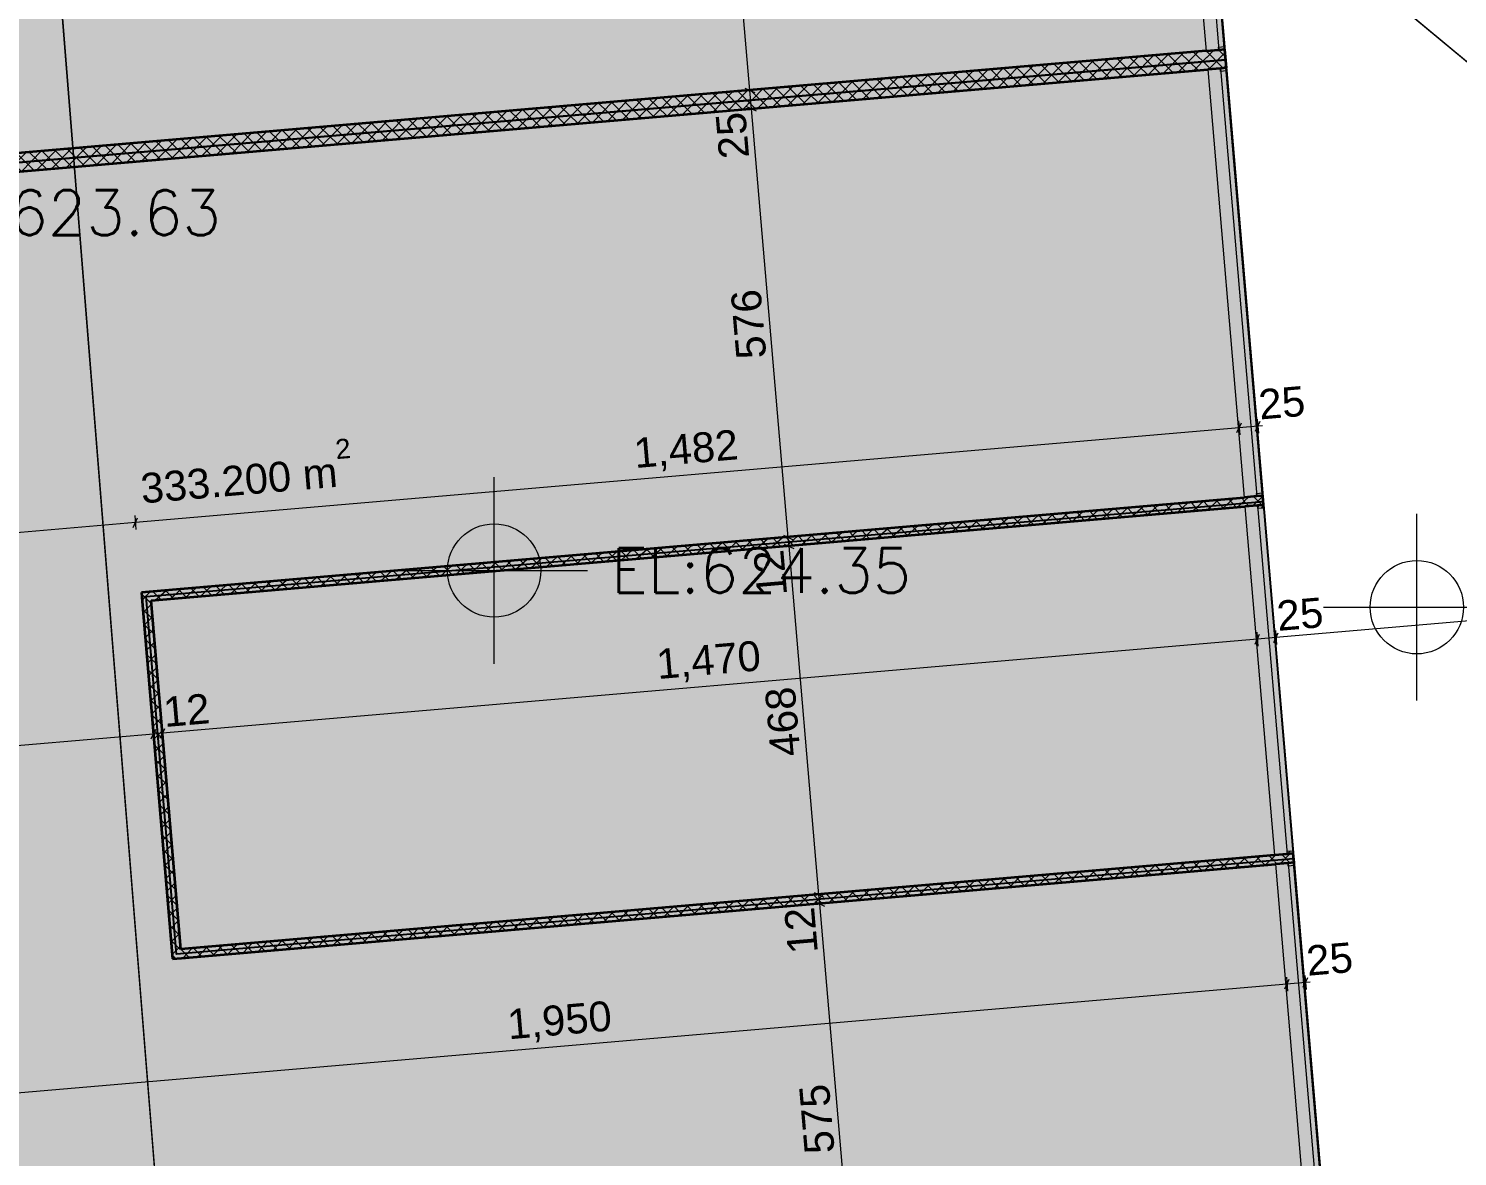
# Model space of a CAD drawing. Header units: metres. Extents: x 7516628 to 7516777, y 4692096 to 4692450.
# Drawn here: x 7516709.38 to 7516728.5, y 4692252.58 to 4692267.67 of the extents above; entities that cross this region are included whole.
import ezdxf

# ---------------------------------------------------------------- set-up
doc = ezdxf.new("R2010")
doc.units = ezdxf.units.M
for name, color, linetype, lineweight in [('2D Drafting - General_Pen_No__1', 7, 'Continuous', 0), ('dtm label', 1, 'Continuous', 0), ('Ndarjet', 1, 'Continuous', 0), ('New_2D Drafting - General_Pen_No__102', 254, 'Continuous', 0), ('New_2D Drafting - General_Pen_No__2', 8, 'Continuous', 0), ('New_Archicad Windows_Pen_No__103', 31, 'Continuous', 0), ('New_Archicad Windows_Pen_No__82', 253, 'Continuous', 0), ('New_Dimensioning - General', 7, 'Continuous', 0), ('New_Dimensioning - General_Pen_No__1', 7, 'Continuous', 0), ('New_Dimensioning - General_Pen_No__142', 8, 'Continuous', 0), ('New_Dimensioning - General_Pen_No__161', 251, 'Continuous', 0), ('New_Drawing & Figure_Pen_No__50', 134, 'Continuous', 0), ('New_Drawing & Figure_Pen_No__58', 12, 'Continuous', 0), ('New_Structural - Bearing', 7, 'Continuous', 0), ('New_Structural - Bearing_Pen_No__102', 254, 'Continuous', 0), ('New_Structural - Bearing_Pen_No__181', 254, 'Continuous', 0), ('New_Structural - Bearing_Pen_No__184', 254, 'Continuous', 0), ('New_Structural - Bearing_Pen_No__22', 8, 'Continuous', 0), ('niveleta lartesite', 5, 'Continuous', 0), ('parc-net-v2', 1, 'Continuous', 0), ('Parcela Baze', 7, 'Continuous', 0), ('projekt', 7, 'Continuous', 0)]:
    doc.layers.add(name, color=color, linetype=linetype, lineweight=lineweight)
doc.styles.add('GENERATED_STYLE_1', font='arial.ttf')
doc.styles.get("Standard").update_dxf_attribs({"font": 'simplex.shx'})
doc.dimstyles.new('GENERATED_STYLE__1', dxfattribs={"dimtxt": 400, "dimasz": 95, "dimexe": 0.18, "dimexo": 100000, "dimgap": 0, "dimtad": 1, "dimdec": 0, "dimlfac": 0.1, "dimzin": 0, "dimdsep": 46, "dimtxsty": 'GENERATED_STYLE_1', "dimblk": 'ARROWHEAD_2', "dimblk1": 'ARROWHEAD_2', "dimblk2": 'ARROWHEAD_2', "dimcen": 0.09, "dimclrd": 251, "dimclre": 251, "dimclrt": 7, "dimadec": 0, "dimazin": 0, "dimtfac": 1, "dimtdec": 4, "dimtmove": 0, "dimatfit": 3, "dimfxl": 1, "dimtolj": 1, "dimtzin": 0, "dimarcsym": 0})
pattern_1 = [(44.99999999999998, (0, 0), (-91.92387818248316, 91.92387818248324), []), (135.0000000000001, (0, 0), (91.9238781824829, 91.92387818248349), [])]
pattern_2 = [(44.99999999999998, (0, 0), (-176.7766952966368, 176.7766952966369), []), (44.99999999999998, (-35.35533905932736, 35.35533905932739), (-176.7766952966368, 176.7766952966369), []), (44.99999999999998, (-70.71067811865473, 70.71067811865478), (-176.7766952966368, 176.7766952966369), [])]

# ---------------------------------------------------------------- blocks, each defined once
blk = doc.blocks.new('Slab_31', base_point=(-3863.257726067821, -46951.26156539229))
at = {"layer": 'New_Structural - Bearing_Pen_No__181', "color": 254, "linetype": 'Continuous', "lineweight": 0, "flags": 128}
blk.add_lwpolyline([(-3863.257726067821, -46951.26156539229), (-23791.6893708756, -48648.32431564138), (-19548.63263606421, -98467.96358315441), (377.9263670328498, -96755.52447032201), (-3192.941559095743, -54822.7878604257), (-3600.221372978922, -50040.09806350222)], close=True, dxfattribs=at)
blk = doc.blocks.new('Slab_35', base_point=(-22076.12423998126, 78576.49033854387))
at = {"layer": 'New_Structural - Bearing_Pen_No__184', "color": 254, "linetype": 'Continuous', "lineweight": 0, "flags": 128}
blk.add_lwpolyline([(-22076.12423998126, 78576.49033854387), (-46303.63800945178, 74554.77856824246), (-45594.77753155443, 72138.23779881523), (-25759.95144974149, 75430.77347846248), (-17611.85185514205, 45682.63673964111), (-7877.09251520846, 10141.71721589582), (-11542.09914180956, 9137.861435929606), (-8828.899790343712, -767.8379691656118), (-6016.712207689124, -26229.73658027559), (-4312.456942216158, -41660.27721866157), (379.2418893517606, -96770.96442558194), (-19548.6329040541, -98467.96360597546), (-19555.13085424627, -98391.65813141585), (-19753.14066366718, -98423.51140641085), (-19721.56030660335, -98794.46769330432), (404.927579019386, -97072.67944604837), (412.0980510651861, -97156.90685625123), (8022.656437035948, -96505.83598593903), (-9.094947e-10, 0), (-2952.555899401886, 11490.56185632594), (-19643.20814535404, 76446.13885095759), (-19811.53685661957, 77101.22940127758, 0.388950843474932)], format="xyb", close=True, dxfattribs=at)
blk = doc.blocks.new('Storefront Window with Transom 2 27_20')
at = {"layer": 'New_Archicad Windows_Pen_No__103', "linetype": 'Continuous', "lineweight": 13}
h = blk.add_hatch(dxfattribs=at)
h.set_pattern_fill('ALUMINIUM', color=31, style=0, pattern_type=2)
h.set_pattern_definition(pattern_2)
h.paths.add_polyline_path([(-2872.497785571291, 0), (-2872.497785571291, -80), (-2832.497785571291, -80), (-2832.497785571291, 0)])
h = blk.add_hatch(dxfattribs=at)
h.set_pattern_fill('ALUMINIUM', color=31, style=0, pattern_type=2)
h.set_pattern_definition(pattern_2)
h.paths.add_polyline_path([(2832.497785571291, 0), (2832.497785571291, -80), (2872.497785571291, -80), (2872.497785571291, 0)])
at = {"layer": 'New_Archicad Windows_Pen_No__82', "color": 253, "linetype": 'Continuous', "lineweight": 20}
for p, q in [((-2872.497785571291, 170), (2872.497785571291, 170)), ((-2872.497785571291, 0), (-2872.497785571291, 170)), ((-2872.497785571291, 0), (2872.497785571291, 0)), ((-2872.497785571291, 0), (-2872.497785571291, -80)), ((-2832.497785571291, 0), (-2872.497785571291, 0)), ((-2872.497785571291, -80), (-2872.497785571291, 0)), ((-2872.497785571291, -80), (-2872.497785571291, 0)), ((-2832.497785571291, -80), (-2832.497785571291, 0)), ((2832.497785571291, 0), (2832.497785571291, -80)), ((2872.497785571291, 0), (2832.497785571291, 0)), ((2872.497785571291, 0), (2872.497785571291, 170)), ((2872.497785571291, -80), (2872.497785571291, 0)), ((2872.497785571291, -80), (2872.497785571291, 0)), ((2872.497785571291, -80), (2872.497785571291, 0)), ((-2872.497785571291, -80), (2872.497785571291, -80)), ((-2872.497785571291, -80), (2872.497785571291, -80)), ((-2872.497785571291, -80), (-2832.497785571291, -80)), ((2832.497785571291, -80), (2872.497785571291, -80))]:
    blk.add_line(p, q, dxfattribs=at)
blk = doc.blocks.new('Storefront Window with Transom 2 27_21')
at = {"layer": 'New_Archicad Windows_Pen_No__103', "linetype": 'Continuous', "lineweight": 13}
h = blk.add_hatch(dxfattribs=at)
h.set_pattern_fill('ALUMINIUM', color=31, style=0, pattern_type=2)
h.set_pattern_definition(pattern_2)
h.paths.add_polyline_path([(-2872.496410959182, 0), (-2872.496410959182, -80), (-2832.496410959181, -80), (-2832.496410959181, 0)])
h = blk.add_hatch(dxfattribs=at)
h.set_pattern_fill('ALUMINIUM', color=31, style=0, pattern_type=2)
h.set_pattern_definition(pattern_2)
h.paths.add_polyline_path([(2832.496410959181, 0), (2832.496410959181, -80), (2872.496410959182, -80), (2872.496410959182, 0)])
at = {"layer": 'New_Archicad Windows_Pen_No__82', "color": 253, "linetype": 'Continuous', "lineweight": 20}
for p, q in [((-2872.496410959182, 170), (2872.496410959182, 170)), ((-2872.496410959182, 0), (-2872.496410959182, 170)), ((-2872.496410959182, 0), (2872.496410959182, 0)), ((-2872.496410959182, 0), (-2872.496410959182, -80)), ((-2832.496410959181, 0), (-2872.496410959182, 0)), ((-2872.496410959182, -80), (-2872.496410959182, 0)), ((-2872.496410959182, -80), (-2872.496410959182, 0)), ((-2832.496410959181, -80), (-2832.496410959181, 0)), ((2832.496410959181, 0), (2832.496410959181, -80)), ((2872.496410959182, 0), (2832.496410959181, 0)), ((2872.496410959182, 0), (2872.496410959182, 170)), ((2872.496410959182, -80), (2872.496410959182, 0)), ((2872.496410959182, -80), (2872.496410959182, 0)), ((2872.496410959182, -80), (2872.496410959182, 0)), ((-2872.496410959182, -80), (2872.496410959182, -80)), ((-2872.496410959182, -80), (2872.496410959182, -80)), ((-2872.496410959182, -80), (-2832.496410959181, -80)), ((2832.496410959181, -80), (2872.496410959182, -80))]:
    blk.add_line(p, q, dxfattribs=at)
blk = doc.blocks.new('Storefront Window with Transom 2 27_22')
at = {"layer": 'New_Archicad Windows_Pen_No__103', "linetype": 'Continuous', "lineweight": 13}
h = blk.add_hatch(dxfattribs=at)
h.set_pattern_fill('ALUMINIUM', color=31, style=0, pattern_type=2)
h.set_pattern_definition(pattern_2)
h.paths.add_polyline_path([(-2339.996916605289, 0), (-2339.996916605289, -80), (-2299.996916605289, -80), (-2299.996916605289, 0)])
h = blk.add_hatch(dxfattribs=at)
h.set_pattern_fill('ALUMINIUM', color=31, style=0, pattern_type=2)
h.set_pattern_definition(pattern_2)
h.paths.add_polyline_path([(2299.996916605289, 0), (2299.996916605289, -80), (2339.996916605289, -80), (2339.996916605289, 0)])
at = {"layer": 'New_Archicad Windows_Pen_No__82', "color": 253, "linetype": 'Continuous', "lineweight": 20}
for p, q in [((-2339.996916605289, 170), (2339.996916605289, 170)), ((-2339.996916605289, 0), (-2339.996916605289, 170)), ((-2339.996916605289, 0), (2339.996916605289, 0)), ((-2339.996916605289, 0), (-2339.996916605289, -80)), ((-2299.996916605289, 0), (-2339.996916605289, 0)), ((-2339.996916605289, -80), (-2339.996916605289, 0)), ((-2339.996916605289, -80), (-2339.996916605289, 0)), ((-2299.996916605289, -80), (-2299.996916605289, 0)), ((2299.996916605289, 0), (2299.996916605289, -80)), ((2339.996916605289, 0), (2299.996916605289, 0)), ((2339.996916605289, 0), (2339.996916605289, 170)), ((2339.996916605289, -80), (2339.996916605289, 0)), ((2339.996916605289, -80), (2339.996916605289, 0)), ((2339.996916605289, -80), (2339.996916605289, 0)), ((-2339.996916605289, -80), (2339.996916605289, -80)), ((-2339.996916605289, -80), (2339.996916605289, -80)), ((-2339.996916605289, -80), (-2299.996916605289, -80)), ((2299.996916605289, -80), (2339.996916605289, -80))]:
    blk.add_line(p, q, dxfattribs=at)
blk = doc.blocks.new('Storefront Window with Transom 2 27_23')
at = {"layer": 'New_Archicad Windows_Pen_No__103', "linetype": 'Continuous', "lineweight": 13}
h = blk.add_hatch(dxfattribs=at)
h.set_pattern_fill('ALUMINIUM', color=31, style=0, pattern_type=2)
h.set_pattern_definition(pattern_2)
h.paths.add_polyline_path([(-2872.497438355448, 0), (-2872.497438355448, -80), (-2832.497438355448, -80), (-2832.497438355448, 0)])
h = blk.add_hatch(dxfattribs=at)
h.set_pattern_fill('ALUMINIUM', color=31, style=0, pattern_type=2)
h.set_pattern_definition(pattern_2)
h.paths.add_polyline_path([(2832.497438355448, 0), (2832.497438355448, -80), (2872.497438355448, -80), (2872.497438355448, 0)])
at = {"layer": 'New_Archicad Windows_Pen_No__82', "color": 253, "linetype": 'Continuous', "lineweight": 20}
for p, q in [((-2872.497438355448, 170), (2872.497438355448, 170)), ((-2872.497438355448, 0), (-2872.497438355448, 170)), ((-2872.497438355448, 0), (2872.497438355448, 0)), ((-2872.497438355448, 0), (-2872.497438355448, -80)), ((-2832.497438355448, 0), (-2872.497438355448, 0)), ((-2872.497438355448, -80), (-2872.497438355448, 0)), ((-2872.497438355448, -80), (-2872.497438355448, 0)), ((-2832.497438355448, -80), (-2832.497438355448, 0)), ((2832.497438355448, 0), (2832.497438355448, -80)), ((2872.497438355448, 0), (2832.497438355448, 0)), ((2872.497438355448, 0), (2872.497438355448, 170)), ((2872.497438355448, -80), (2872.497438355448, 0)), ((2872.497438355448, -80), (2872.497438355448, 0)), ((2872.497438355448, -80), (2872.497438355448, 0)), ((-2872.497438355448, -80), (2872.497438355448, -80)), ((-2872.497438355448, -80), (2872.497438355448, -80)), ((-2872.497438355448, -80), (-2832.497438355448, -80)), ((2832.497438355448, -80), (2872.497438355448, -80))]:
    blk.add_line(p, q, dxfattribs=at)
blk = doc.blocks.new('Wall_24', base_point=(-3863.345438544469, -46935.7316789857))
at = {"layer": 'New_Structural - Bearing_Pen_No__102', "linetype": 'Continuous', "lineweight": 13}
h = blk.add_hatch(dxfattribs=at)
h.set_pattern_fill('CONCRETE_BLOCK', color=254, style=0, pattern_type=2)
h.set_pattern_definition(pattern_1)
h.paths.add_polyline_path([(-2460.411647142919, -63415.192084159), (-2709.510604109861, -63436.39844259183), (-2688.632506865733, -63681.6415032257), (-2439.533549898792, -63660.43514479287)])
h = blk.add_hatch(dxfattribs=at)
h.set_pattern_fill('CONCRETE_BLOCK', color=254, style=0, pattern_type=2)
h.set_pattern_definition(pattern_1)
h.paths.add_polyline_path([(-1952.212041996152, -69384.72202368258), (-2201.310998963093, -69405.92838211542), (-2190.80215392867, -69529.36977094664), (-1941.703196961728, -69508.16341251381)])
h = blk.add_hatch(dxfattribs=at)
h.set_pattern_fill('CONCRETE_BLOCK', color=254, style=0, pattern_type=2)
h.set_pattern_definition(pattern_1)
h.paths.add_polyline_path([(-1544.720690199661, -74171.2897423717), (-1793.819647166603, -74192.49610080455), (-1783.640591866306, -74312.06363835438), (-1534.541634899364, -74290.85727992153)])
at = {"layer": 'New_Structural - Bearing_Pen_No__22', "color": 8, "linetype": 'Continuous', "lineweight": 35}
for p, q in [((-2540.123313372341, -63421.97811885751), (-2709.510604109861, -63436.39844259183)), ((-2460.411647142919, -63415.192084159), (-2540.123313372341, -63421.97811885751)), ((-2519.245216128213, -63667.22117949136), (-2688.632506865733, -63681.6415032257)), ((-2439.533549898792, -63660.43514479287), (-2519.245216128213, -63667.22117949136)), ((-2031.923708225573, -69391.50805838109), (-2201.310998963093, -69405.92838211542)), ((-1952.212041996152, -69384.72202368258), (-2031.923708225573, -69391.50805838109)), ((-2021.41486319115, -69514.94944721232), (-2190.80215392867, -69529.36977094664)), ((-1941.703196961728, -69508.16341251381), (-2021.41486319115, -69514.94944721232)), ((-1544.720690199661, -74171.2897423717), (-1624.432356429083, -74178.07577707022)), ((-1624.432356429083, -74178.07577707022), (-1793.819647166603, -74192.49610080455)), ((-1614.253301128785, -74297.64331462004), (-1783.640591866306, -74312.06363835438)), ((-1534.541634899364, -74290.85727992153), (-1614.253301128785, -74297.64331462004))]:
    blk.add_line(p, q, dxfattribs=at)
at = {"layer": 'New_Structural - Bearing_Pen_No__22', "color": 8, "linetype": 'Continuous', "lineweight": 35, "flags": 128}
for points in [[(-2439.533549898785, -63660.43514479287), (-2460.411647142914, -63415.192084159)], [(-1941.703196961721, -69508.16341251381), (-1952.212041996143, -69384.72202368258)], [(-2201.310998963085, -69405.92838211542), (-2200.981736967529, -69409.79603435386)], [(-1534.541634899354, -74290.85727992153), (-1544.720690199652, -74171.2897423717)]]:
    blk.add_lwpolyline(points, dxfattribs=at)
at = {"layer": 'New_Archicad Windows_Pen_No__82', "color": 253, "linetype": 'Continuous', "lineweight": 20, "xscale": -0.9999999999999998, "zscale": 1000, "rotation": 94.86598670525957}
for name, p in [('Storefront Window with Transom 2 27_20', (-2783.784183925724, -60559.83330975488)), ('Storefront Window with Transom 2 27_21', (-2275.584462176886, -66529.36461893623)), ('Storefront Window with Transom 2 27_22', (-1822.923609810108, -71846.51261214126)), ('Storefront Window with Transom 2 27_23', (-1370.592460028121, -77159.78777775825))]:
    blk.add_blockref(name, p, dxfattribs=at)
blk = doc.blocks.new('Wall_41', base_point=(-2450.15368519416, -63535.68649295316))
at = {"layer": 'New_Structural - Bearing_Pen_No__102', "linetype": 'Continuous', "lineweight": 13}
h = blk.add_hatch(dxfattribs=at)
h.set_pattern_fill('CONCRETE_BLOCK', color=254, style=0, pattern_type=2)
h.set_pattern_definition(pattern_1)
h.paths.add_polyline_path([(-2709.83887207468, -63432.54246666354), (-22139.61319418894, -65102.28926293144), (-22118.40069643366, -65351.3877724777), (-2688.63250686573, -63681.64150322569)])
at = {"layer": 'New_Structural - Bearing_Pen_No__22', "color": 8, "linetype": 'Continuous', "lineweight": 35, "flags": 128}
for points in [[(-2709.83887207468, -63432.54246666354), (-22139.61319418894, -65102.28926293144)], [(-22118.40069643366, -65351.3877724777), (-2688.63250686573, -63681.64150322569)]]:
    blk.add_lwpolyline(points, dxfattribs=at)
blk = doc.blocks.new('Wall_60', base_point=(-1946.810205041335, -69448.17431113732))
at = {"layer": 'New_Structural - Bearing_Pen_No__102', "linetype": 'Continuous', "lineweight": 13}
h = blk.add_hatch(dxfattribs=at)
h.set_pattern_fill('CONCRETE_BLOCK', color=254, style=0, pattern_type=2)
h.set_pattern_definition(pattern_1)
h.paths.add_polyline_path([(-16826.22647943106, -70787.0957304561), (-2190.802681667229, -69529.36357190368), (-2200.981736967527, -69409.79603435386), (-16836.4084783536, -70667.52844587388)])
h = blk.add_hatch(dxfattribs=at)
h.set_pattern_fill('CONCRETE_BLOCK', color=254, style=0, pattern_type=2)
h.set_pattern_definition(pattern_1)
h.paths.add_polyline_path([(-16836.40847758734, -70667.52844536272), (-16955.96783808916, -70677.80308139486), (-16826.22647943106, -70787.0957304561)])
h = blk.add_hatch(dxfattribs=at)
h.set_pattern_fill('CONCRETE_BLOCK', color=254, style=0, pattern_type=2)
h.set_pattern_definition(pattern_1)
h.paths.add_polyline_path([(-16826.22647943105, -70787.09573038077), (-16955.96783808916, -70677.80308131951), (-16945.78583993288, -70797.3703664129)])
at = {"layer": 'New_Structural - Bearing_Pen_No__22', "color": 8, "linetype": 'Continuous', "lineweight": 35, "flags": 128}
for points in [[(-2200.981736967527, -69409.79603435386), (-16955.96783808916, -70677.80308183067)], [(-16826.22647943106, -70787.0957304561), (-2190.802681667229, -69529.36357190368)], [(-16955.96783808915, -70677.80308183069), (-16945.78583916662, -70797.37036641291)]]:
    blk.add_lwpolyline(points, dxfattribs=at)
blk = doc.blocks.new('Wall_61', base_point=(-16891.09715876011, -70732.4494061434))
at = {"layer": 'New_Structural - Bearing_Pen_No__102', "linetype": 'Continuous', "lineweight": 13}
h = blk.add_hatch(dxfattribs=at)
h.set_pattern_fill('CONCRETE_BLOCK', color=254, style=0, pattern_type=2)
h.set_pattern_definition(pattern_1)
h.paths.add_polyline_path([(-16429.12864369846, -75450.21839362274), (-16826.22647943105, -70787.0957304561), (-16945.78583916661, -70797.3703664129), (-16548.68800343403, -75460.4930295795)])
h = blk.add_hatch(dxfattribs=at)
h.set_pattern_fill('CONCRETE_BLOCK', color=254, style=0, pattern_type=2)
h.set_pattern_definition(pattern_1)
h.paths.add_polyline_path([(-16548.68800343403, -75460.49302984866), (-16538.5060052996, -75580.06031416176), (-16429.1286440504, -75450.21839362274)])
h = blk.add_hatch(dxfattribs=at)
h.set_pattern_fill('CONCRETE_BLOCK', color=254, style=0, pattern_type=2)
h.set_pattern_definition(pattern_1)
h.paths.add_polyline_path([(-16538.50600451149, -75580.06031416176), (-16418.94664512786, -75569.78567793583), (-16429.12864326228, -75450.21839362274)])
at = {"layer": 'New_Structural - Bearing_Pen_No__22', "color": 8, "linetype": 'Continuous', "lineweight": 35, "flags": 128}
for points in [[(-16945.78583916662, -70797.37036641291), (-16538.50600451149, -75580.06031416175)], [(-16429.12864369846, -75450.21839362274), (-16826.22647943106, -70787.0957304561)], [(-16538.50600451149, -75580.06031416175), (-16418.94664477592, -75569.78567820495)]]:
    blk.add_lwpolyline(points, dxfattribs=at)
blk = doc.blocks.new('Wall_62', base_point=(-16483.81732410498, -75515.13935389224))
at = {"layer": 'New_Structural - Bearing_Pen_No__102', "linetype": 'Continuous', "lineweight": 13}
h = blk.add_hatch(dxfattribs=at)
h.set_pattern_fill('CONCRETE_BLOCK', color=254, style=0, pattern_type=2)
h.set_pattern_definition(pattern_1)
h.paths.add_polyline_path([(-16429.12864369846, -75450.21843917965), (-16418.94667217541, -75569.78567820496), (-1783.640591866296, -74312.06362545842), (-1793.819726334527, -74192.49616819814)])
at = {"layer": 'New_Structural - Bearing_Pen_No__22', "color": 8, "linetype": 'Continuous', "lineweight": 35, "flags": 128}
for points in [[(-1793.819647166593, -74192.49610080454), (-16429.12864369846, -75450.21839362274)], [(-16418.94664477592, -75569.78567820495), (-1783.640591866296, -74312.06363835438)]]:
    blk.add_lwpolyline(points, dxfattribs=at)
blk = doc.blocks.new('*D713')
at = {"layer": 'New_Dimensioning - General_Pen_No__142', "color": 8, "linetype": 'Continuous', "lineweight": 13}
for p, q in [((-7452.931571985542, -80535.9404023602), (-7322.211381216233, -80597.14138439312)), ((-7431.5260804089, -80785.02240180924), (-7300.805889639589, -80846.22338384217))]:
    blk.add_line(p, q, dxfattribs=at)
at = {"layer": 'New_Dimensioning - General_Pen_No__161', "color": 251, "linetype": 'Continuous', "lineweight": 13}
for p, q in [((-7387.571476600887, -80566.54089337666), (-7879.469759897131, -74842.63553524467)), ((-7294.165754843534, -80558.51383644476), (-7480.977198358241, -80574.56795030853)), ((-7366.165985024245, -80815.62289282572), (-7387.571476600887, -80566.54089337666)), ((-7272.760263266892, -80807.59583589384), (-7459.571706781598, -80823.64994975762)), ((-6879.122111861978, -86483.04058852831), (-7366.165985024245, -80815.62289282572))]:
    blk.add_line(p, q, dxfattribs=at)
blk = doc.blocks.new('ARROWHEAD_2')
at = {"color": 0, "linetype": 'Continuous', "lineweight": 0}
for p, q in [((0, 0), (-1, 0)), ((-0.3781315, -0.6550000000000001), (0.3781315, 0.6550000000000001))]:
    blk.add_line(p, q, dxfattribs=at)
blk = doc.blocks.new('*D714')
at = {"layer": 'New_Dimensioning - General_Pen_No__142', "color": 8, "linetype": 'Continuous', "lineweight": 13}
for p, q in [((-7944.829855281785, -74812.03504422819), (-7814.109664512476, -74873.23602626113)), ((-7452.931571985542, -80535.9404023602), (-7322.211381216233, -80597.14138439312))]:
    blk.add_line(p, q, dxfattribs=at)
at = {"layer": 'New_Dimensioning - General_Pen_No__161', "color": 251, "linetype": 'Continuous', "lineweight": 13}
for p, q in [((-7786.064038139777, -74834.60847831277), (-7972.875481654483, -74850.66259217657)), ((-7387.571476600887, -80566.54089337666), (-7879.469759897131, -74842.63553524467)), ((-7294.165754843534, -80558.51383644476), (-7480.977198358241, -80574.56795030853))]:
    blk.add_line(p, q, dxfattribs=at)
at = {"layer": 'New_Dimensioning - General_Pen_No__1', "color": 7, "lineweight": 13, "char_height": 400, "attachment_point": 7, "rotation": 94.91178982775023, "style": 'GENERATED_STYLE_1'}
for s, insert in [('\\A1;12', (-7903.838087790093, -75493.41687406159)), ('\\A1;575', (-7674.043323147962, -78167.39141162595))]:
    blk.add_mtext(s, dxfattribs=dict(at, insert=insert))
blk = doc.blocks.new('*D715')
at = {"layer": 'New_Dimensioning - General_Pen_No__142', "color": 8, "linetype": 'Continuous', "lineweight": 13}
for p, q in [((-7955.104491238576, -74692.4756844926), (-7824.384300469268, -74753.67666652556)), ((-7944.829855281785, -74812.03504422819), (-7814.109664512476, -74873.23602626113))]:
    blk.add_line(p, q, dxfattribs=at)
at = {"layer": 'New_Dimensioning - General_Pen_No__161', "color": 251, "linetype": 'Continuous', "lineweight": 13}
for p, q in [((-7889.744395853921, -74723.07617550906), (-8290.45519816878, -70060.2611458212)), ((-7796.338674096567, -74715.04911857718), (-7983.150117611273, -74731.10323244098)), ((-7879.469759897131, -74842.63553524467), (-7889.744395853921, -74723.07617550906)), ((-7786.064038139777, -74834.60847831277), (-7972.875481654483, -74850.66259217657))]:
    blk.add_line(p, q, dxfattribs=at)
blk = doc.blocks.new('*D716')
at = {"layer": 'New_Dimensioning - General_Pen_No__142', "color": 8, "linetype": 'Continuous', "lineweight": 13}
for p, q in [((-8355.815293553436, -70029.66065480473), (-8225.095102784126, -70090.86163683765)), ((-7955.104491238576, -74692.4756844926), (-7824.384300469268, -74753.67666652556))]:
    blk.add_line(p, q, dxfattribs=at)
at = {"layer": 'New_Dimensioning - General_Pen_No__161', "color": 251, "linetype": 'Continuous', "lineweight": 13}
for p, q in [((-8197.049476411426, -70052.23408888931), (-8383.860919926134, -70068.2882027531)), ((-7889.744395853921, -74723.07617550906), (-8290.45519816878, -70060.2611458212)), ((-7796.338674096567, -74715.04911857718), (-7983.150117611273, -74731.10323244098))]:
    blk.add_line(p, q, dxfattribs=at)
at = {"layer": 'New_Dimensioning - General_Pen_No__1', "color": 7, "lineweight": 13, "char_height": 400, "attachment_point": 7, "rotation": 94.91178982775023, "style": 'GENERATED_STYLE_1'}
for s, insert in [('\\A1;12', (-8314.823526061744, -70711.0424846381)), ('\\A1;468', (-8130.622501910302, -72854.47185798043))]:
    blk.add_mtext(s, dxfattribs=dict(at, insert=insert))
blk = doc.blocks.new('*D717')
at = {"layer": 'New_Dimensioning - General_Pen_No__142', "color": 8, "linetype": 'Continuous', "lineweight": 13}
for p, q in [((-8366.089929510224, -69910.10129506917), (-8235.369738740917, -69971.3022771021)), ((-8355.815293553436, -70029.66065480473), (-8225.095102784126, -70090.86163683765))]:
    blk.add_line(p, q, dxfattribs=at)
at = {"layer": 'New_Dimensioning - General_Pen_No__161', "color": 251, "linetype": 'Continuous', "lineweight": 13}
for p, q in [((-8207.324112368216, -69932.67472915375), (-8394.135555882922, -69948.72884301754)), ((-8290.45519816878, -70060.2611458212), (-8300.729834125568, -69940.70178608564)), ((-8197.049476411426, -70052.23408888931), (-8383.860919926134, -70068.2882027531)), ((-7889.744395853921, -74723.07617550906), (-8290.45519816878, -70060.2611458212))]:
    blk.add_line(p, q, dxfattribs=at)
blk = doc.blocks.new('*D718')
at = {"layer": 'New_Dimensioning - General_Pen_No__142', "color": 8, "linetype": 'Continuous', "lineweight": 13}
for p, q in [((-8858.874731350745, -64175.88008827904), (-8728.15454058144, -64237.08107031198)), ((-8366.089929510224, -69910.10129506917), (-8235.369738740917, -69971.3022771021))]:
    blk.add_line(p, q, dxfattribs=at)
at = {"layer": 'New_Dimensioning - General_Pen_No__161', "color": 251, "linetype": 'Continuous', "lineweight": 13}
for p, q in [((-8300.72983412557, -69940.70178608564), (-8793.514635966096, -64206.48057929551)), ((-8207.324112368216, -69932.67472915375), (-8394.135555882922, -69948.72884301754))]:
    blk.add_line(p, q, dxfattribs=at)
at = {"layer": 'New_Dimensioning - General_Pen_No__1', "color": 7, "lineweight": 13, "char_height": 400, "attachment_point": 7, "rotation": 94.91178982775023, "style": 'GENERATED_STYLE_1'}
for s, insert in [('\\A1;25', (-8817.882963859052, -64857.26191811242)), ('\\A1;576', (-8587.644939944785, -67536.39438000588))]:
    blk.add_mtext(s, dxfattribs=dict(at, insert=insert))
blk = doc.blocks.new('*D719')
at = {"layer": 'New_Dimensioning - General_Pen_No__142', "color": 8, "linetype": 'Continuous', "lineweight": 13}
for p, q in [((-8879.948866222594, -63930.65387463452), (-8749.228675453289, -63991.85485666748)), ((-8858.874731350745, -64175.88008827904), (-8728.15454058144, -64237.08107031198))]:
    blk.add_line(p, q, dxfattribs=at)
at = {"layer": 'New_Dimensioning - General_Pen_No__161', "color": 251, "linetype": 'Continuous', "lineweight": 13}
for p, q in [((-8793.514635966092, -64206.48057929551), (-8814.588770837941, -63961.254365651)), ((-8700.10891420874, -64198.45352236362), (-8886.920357723448, -64214.50763622741)), ((-8300.72983412557, -69940.70178608564), (-8793.514635966096, -64206.48057929551))]:
    blk.add_line(p, q, dxfattribs=at)
blk = doc.blocks.new('*D720')
at = {"layer": 'New_Dimensioning - General_Pen_No__142', "color": 8, "linetype": 'Continuous', "lineweight": 13}
for p, q in [((-9371.846378624352, -58206.75748690809), (-9241.126187855043, -58267.95846894105)), ((-8879.948866222594, -63930.65387463452), (-8749.228675453289, -63991.85485666748))]:
    blk.add_line(p, q, dxfattribs=at)
at = {"layer": 'New_Dimensioning - General_Pen_No__161', "color": 251, "linetype": 'Continuous', "lineweight": 13}
for p, q in [((-9213.080561482344, -58229.33092099268), (-9399.89200499705, -58245.38503485646)), ((-9306.486283239696, -58237.35797792457), (-9316.760916112518, -58117.79865407515)), ((-8814.588770837941, -63961.254365651), (-9306.486283239696, -58237.35797792457)), ((-8721.183049080588, -63953.2273087191), (-8907.994492595297, -63969.2814225829)), ((-8793.514635966092, -64206.48057929551), (-8814.588770837941, -63961.254365651))]:
    blk.add_line(p, q, dxfattribs=at)
at = {"layer": 'New_Dimensioning - General_Pen_No__1', "color": 7, "lineweight": 13, "char_height": 400, "attachment_point": 7, "rotation": 94.91178982775023, "style": 'GENERATED_STYLE_1'}
for s, insert in [('\\A1;12', (-9330.854611132658, -58888.13931674149)), ('\\A1;574', (-9101.060231937769, -61562.10936910308))]:
    blk.add_mtext(s, dxfattribs=dict(at, insert=insert))
blk = doc.blocks.new('*D857')
at = {"layer": 'New_Dimensioning - General_Pen_No__142', "color": 8, "linetype": 'Continuous', "lineweight": 13}
for p, q in [((-2298.693674600426, -68539.79633293676), (-2237.492692567471, -68409.07614216748)), ((-2049.611834468439, -68518.39085505145), (-1988.410852435483, -68387.67066428215))]:
    blk.add_line(p, q, dxfattribs=at)
at = {"layer": 'New_Dimensioning - General_Pen_No__161', "color": 251, "linetype": 'Continuous', "lineweight": 13}
for p, q in [((-2027.038400383853, -68359.62503790946), (-2010.984286520069, -68546.43648142416)), ((-2019.011343451961, -68453.0307596668), (-2268.093183583948, -68474.43623755212)), ((-1958.110812866166, -68447.79711854721), (-2019.011343451961, -68453.0307596668))]:
    blk.add_line(p, q, dxfattribs=at)
at = {"layer": 'New_Dimensioning - General_Pen_No__1', "color": 7, "lineweight": 13, "insert": (-1989.86877431088, -68370.231451146), "char_height": 400, "attachment_point": 7, "rotation": 4.91178982775022, "style": 'GENERATED_STYLE_1'}
blk.add_mtext('\\A1;25', dxfattribs=at)
blk = doc.blocks.new('*D858')
at = {"layer": 'New_Dimensioning - General_Pen_No__142', "color": 8, "linetype": 'Continuous', "lineweight": 13}
for p, q in [((-2298.693674600426, -68539.79633293676), (-2237.492692567471, -68409.07614216748)), ((-17066.85354715208, -69808.93550177924), (-17005.65256511913, -69678.21531100995))]:
    blk.add_line(p, q, dxfattribs=at)
at = {"layer": 'New_Dimensioning - General_Pen_No__161', "color": 251, "linetype": 'Continuous', "lineweight": 13}
for p, q in [((-2276.120240515841, -68381.03051579477), (-2260.066126652056, -68567.84195930947)), ((-2268.093183583948, -68474.43623755212), (-17036.2530561356, -69743.5754063946)), ((-2019.011343451961, -68453.0307596668), (-2268.093183583948, -68474.43623755212)), ((-17036.2530561356, -69743.5754063946), (-21699.2386345944, -70144.30086524942)), ((-17044.28011306749, -69650.16968463725), (-17028.22599920371, -69836.98112815195))]:
    blk.add_line(p, q, dxfattribs=at)
at = {"layer": 'New_Dimensioning - General_Pen_No__1', "color": 7, "lineweight": 13, "insert": (-10342.88633764876, -69088.06914109169), "char_height": 400, "attachment_point": 7, "rotation": 4.91178982775022, "style": 'GENERATED_STYLE_1'}
blk.add_mtext('\\A1;1,482', dxfattribs=at)
blk = doc.blocks.new('*D859')
at = {"layer": 'New_Dimensioning - General_Pen_No__142', "color": 8, "linetype": 'Continuous', "lineweight": 13}
for p, q in [((-17066.85354715208, -69808.93550177924), (-17005.65256511913, -69678.21531100995)), ((-21729.83912561088, -70209.66096063406), (-21668.63814357793, -70078.94076986477))]:
    blk.add_line(p, q, dxfattribs=at)
at = {"layer": 'New_Dimensioning - General_Pen_No__161', "color": 251, "linetype": 'Continuous', "lineweight": 13}
for p, q in [((-17036.2530561356, -69743.5754063946), (-21699.2386345944, -70144.30086524942)), ((-17044.28011306749, -69650.16968463725), (-17028.22599920371, -69836.98112815195)), ((-21699.2386345944, -70144.30086524942), (-21948.38470848661, -70165.71186322538)), ((-21707.2656915263, -70050.89514349207), (-21691.21157766252, -70237.70658700677))]:
    blk.add_line(p, q, dxfattribs=at)
at = {"layer": 'New_Dimensioning - General_Pen_No__1', "color": 7, "lineweight": 13, "char_height": 400, "attachment_point": 7, "rotation": 4.91178982775022, "style": 'GENERATED_STYLE_1'}
for s, insert in [('\\A1;468', (-19830.54904268029, -69903.41543092305)), ('\\A1;25', (-21670.09606545333, -70061.50155672863))]:
    blk.add_mtext(s, dxfattribs=dict(at, insert=insert))
blk = doc.blocks.new('*D864')
at = {"layer": 'New_Dimensioning - General_Pen_No__142', "color": 8, "linetype": 'Continuous', "lineweight": 13}
for p, q in [((5842.128096613143, -70688.85830039273), (5903.329078646097, -70558.13810962344)), ((-1806.599392392385, -71346.17104157867), (-1745.398410359429, -71215.45085080937))]:
    blk.add_line(p, q, dxfattribs=at)
at = {"layer": 'New_Dimensioning - General_Pen_No__161', "color": 251, "linetype": 'Continuous', "lineweight": 13}
for p, q in [((10737.25529505616, -70205.4527995172), (5872.72858762962, -70623.49820500809)), ((5864.701530697728, -70530.09248325074), (5880.755644561513, -70716.90392676544)), ((5872.72858762962, -70623.49820500809), (-1775.998901375906, -71280.810946194)), ((-1784.025958307798, -71187.40522443668), (-1767.971844444014, -71374.21666795138))]:
    blk.add_line(p, q, dxfattribs=at)
at = {"layer": 'New_Dimensioning - General_Pen_No__1', "color": 7, "lineweight": 13, "char_height": 400, "attachment_point": 7, "rotation": 4.91178982775022, "style": 'GENERATED_STYLE_1'}
for s, insert in [('\\A1;768', (1585.561645811573, -70911.63187070208)), ('\\A1;25', (-1746.856332234824, -71198.01163767322))]:
    blk.add_mtext(s, dxfattribs=dict(at, insert=insert))
blk = doc.blocks.new('*D865')
at = {"layer": 'New_Dimensioning - General_Pen_No__142', "color": 8, "linetype": 'Continuous', "lineweight": 13}
for p, q in [((-2055.68123252437, -71367.576519464), (-1994.480250491415, -71236.8563286947)), ((-1806.599392392385, -71346.17104157867), (-1745.398410359429, -71215.45085080937))]:
    blk.add_line(p, q, dxfattribs=at)
at = {"layer": 'New_Dimensioning - General_Pen_No__161', "color": 251, "linetype": 'Continuous', "lineweight": 13}
for p, q in [((-2025.080741507892, -71302.21642407935), (-16673.77388827427, -72561.08891769782)), ((-2033.107798439785, -71208.81070232199), (-2017.053684576, -71395.62214583669)), ((-1775.998901375906, -71280.810946194), (-2025.080741507892, -71302.21642407935))]:
    blk.add_line(p, q, dxfattribs=at)
blk = doc.blocks.new('*D866')
at = {"layer": 'New_Dimensioning - General_Pen_No__142', "color": 8, "linetype": 'Continuous', "lineweight": 13}
for p, q in [((-2055.68123252437, -71367.576519464), (-1994.480250491415, -71236.8563286947)), ((-16704.37437929075, -72626.44901308249), (-16643.17339725779, -72495.72882231318))]:
    blk.add_line(p, q, dxfattribs=at)
at = {"layer": 'New_Dimensioning - General_Pen_No__161', "color": 251, "linetype": 'Continuous', "lineweight": 13}
for p, q in [((-2025.080741507892, -71302.21642407935), (-16673.77388827427, -72561.08891769782)), ((-16673.77388827427, -72561.08891769782), (-16793.24061405955, -72571.35559292181)), ((-16681.80094520616, -72467.68319594048), (-16665.74683134238, -72654.49463945518))]:
    blk.add_line(p, q, dxfattribs=at)
at = {"layer": 'New_Dimensioning - General_Pen_No__1', "color": 7, "lineweight": 13, "char_height": 400, "attachment_point": 7, "rotation": 4.91178982775022, "style": 'GENERATED_STYLE_1'}
for s, insert in [('\\A1;1,470', (-10040.14053268007, -71910.71599000692)), ('\\A1;12', (-16644.63131913318, -72478.28960917702))]:
    blk.add_mtext(s, dxfattribs=dict(at, insert=insert))
blk = doc.blocks.new('*D867')
at = {"layer": 'New_Dimensioning - General_Pen_No__142', "color": 8, "linetype": 'Continuous', "lineweight": 13}
for p, q in [((-16823.84110507602, -72636.71568830646), (-16762.64012304307, -72505.99549753717)), ((-16704.37437929075, -72626.44901308249), (-16643.17339725779, -72495.72882231318))]:
    blk.add_line(p, q, dxfattribs=at)
at = {"layer": 'New_Dimensioning - General_Pen_No__161', "color": 251, "linetype": 'Continuous', "lineweight": 13}
for p, q in [((-16793.24061405955, -72571.35559292181), (-21456.22619251835, -72972.08105177664)), ((-16801.26767099144, -72477.94987116447), (-16785.21355712766, -72664.76131467917)), ((-16673.77388827427, -72561.08891769782), (-16793.24061405955, -72571.35559292181))]:
    blk.add_line(p, q, dxfattribs=at)
blk = doc.blocks.new('*D868')
at = {"layer": 'New_Dimensioning - General_Pen_No__142', "color": 8, "linetype": 'Continuous', "lineweight": 13}
for p, q in [((-16823.84110507602, -72636.71568830646), (-16762.64012304307, -72505.99549753717)), ((-21486.82668353483, -73037.44114716128), (-21425.62570150187, -72906.72095639199))]:
    blk.add_line(p, q, dxfattribs=at)
at = {"layer": 'New_Dimensioning - General_Pen_No__161', "color": 251, "linetype": 'Continuous', "lineweight": 13}
for p, q in [((-16793.24061405955, -72571.35559292181), (-21456.22619251835, -72972.08105177664)), ((-16801.26767099144, -72477.94987116447), (-16785.21355712766, -72664.76131467917)), ((-21456.22619251835, -72972.08105177664), (-21705.37226641056, -72993.4920497526)), ((-21464.25324945024, -72878.6753300193), (-21448.19913558646, -73065.486773534))]:
    blk.add_line(p, q, dxfattribs=at)
at = {"layer": 'New_Dimensioning - General_Pen_No__1', "color": 7, "lineweight": 13, "char_height": 400, "attachment_point": 7, "rotation": 4.91178982775022, "style": 'GENERATED_STYLE_1'}
for s, insert in [('\\A1;468', (-19587.53660060424, -72731.19561745027)), ('\\A1;25', (-21427.08362337726, -72889.28174325585))]:
    blk.add_mtext(s, dxfattribs=dict(at, insert=insert))
blk = doc.blocks.new('*D870')
at = {"layer": 'New_Dimensioning - General_Pen_No__142', "color": 8, "linetype": 'Continuous', "lineweight": 13}
for p, q in [((-1659.248088642754, -75980.61517696735), (-1598.047106609799, -75849.89498619805)), ((-1410.166248510768, -75959.20969908203), (-1348.965266477813, -75828.48950831273))]:
    blk.add_line(p, q, dxfattribs=at)
at = {"layer": 'New_Dimensioning - General_Pen_No__161', "color": 251, "linetype": 'Continuous', "lineweight": 13}
for p, q in [((-1636.674654558168, -75821.84935982536), (-1620.620540694384, -76008.66080334006)), ((-1387.592814426183, -75800.44388194002), (-1371.538700562398, -75987.25532545472)), ((-1318.665226908496, -75888.6159625778), (-1379.565757494291, -75893.84960369738)), ((-1379.565757494291, -75893.84960369738), (-1628.647597626276, -75915.25508158268))]:
    blk.add_line(p, q, dxfattribs=at)
at = {"layer": 'New_Dimensioning - General_Pen_No__1', "color": 7, "lineweight": 13, "insert": (-1350.423188353209, -75811.05029517657), "char_height": 400, "attachment_point": 7, "rotation": 4.91178982775022, "style": 'GENERATED_STYLE_1'}
blk.add_mtext('\\A1;25', dxfattribs=at)
blk = doc.blocks.new('*D871')
at = {"layer": 'New_Dimensioning - General_Pen_No__142', "color": 8, "linetype": 'Continuous', "lineweight": 13}
for p, q in [((-1659.248088642754, -75980.61517696735), (-1598.047106609799, -75849.89498619805)), ((-21090.39353965321, -77650.47980466465), (-21029.19255762026, -77519.75961389535))]:
    blk.add_line(p, q, dxfattribs=at)
at = {"layer": 'New_Dimensioning - General_Pen_No__161', "color": 251, "linetype": 'Continuous', "lineweight": 13}
for p, q in [((-1636.674654558168, -75821.84935982536), (-1620.620540694384, -76008.66080334006)), ((-1628.647597626276, -75915.25508158268), (-21059.79304863673, -77585.11970928)), ((-1379.565757494291, -75893.84960369738), (-1628.647597626276, -75915.25508158268)), ((-21067.82010556863, -77491.71398752264), (-21051.76599170484, -77678.52543103734))]:
    blk.add_line(p, q, dxfattribs=at)
at = {"layer": 'New_Dimensioning - General_Pen_No__1', "color": 7, "lineweight": 13, "char_height": 400, "attachment_point": 7, "rotation": 4.91178982775022, "style": 'GENERATED_STYLE_1'}
for s, insert in [('\\A1;1,950', (-12034.93354092049, -76729.25071454968)), ('\\A1;25', (-21030.65047949565, -77502.32040075918))]:
    blk.add_mtext(s, dxfattribs=dict(at, insert=insert))
blk = doc.blocks.new('*D872')
at = {"layer": 'New_Dimensioning - General_Pen_No__142', "color": 8, "linetype": 'Continuous', "lineweight": 13}
for p, q in [((-21278.33863151246, -77541.1706118713), (-21339.53961354541, -77671.8908026406)), ((-21090.39353965321, -77650.47980466465), (-21029.19255762026, -77519.75961389535))]:
    blk.add_line(p, q, dxfattribs=at)
at = {"layer": 'New_Dimensioning - General_Pen_No__161', "color": 251, "linetype": 'Continuous', "lineweight": 13}
for p, q in [((-1628.647597626276, -75915.25508158268), (-21059.79304863673, -77585.11970928)), ((-21308.93912252894, -77606.53070725595), (-21369.83965311473, -77611.76434837554)), ((-21316.96617946083, -77513.12498549861), (-21300.91206559705, -77699.93642901331)), ((-21059.79304863673, -77585.11970928), (-21308.93912252894, -77606.53070725595)), ((-21067.82010556863, -77491.71398752264), (-21051.76599170484, -77678.52543103734))]:
    blk.add_line(p, q, dxfattribs=at)
blk = doc.blocks.new('A$C11597C86')
at = {"layer": 'New_2D Drafting - General_Pen_No__102', "linetype": 'Continuous', "lineweight": 0}
for points in [[(102246.2048661957, -44331.74291428394), (122175.8633624173, -42634.5917073786), (123588.2382748835, -59234.61576216276), (103660.3634926026, -60931.61507322564)], [(103660.3634926026, -60931.61507322566), (123588.2382748836, -59234.61576216277), (125001.8387009992, -75834.53545580183), (105073.9639187183, -77531.5347668647)]]:
    blk.add_hatch(color=7, dxfattribs=at).paths.add_polyline_path(points)
at = {"layer": 'New_2D Drafting - General_Pen_No__2', "color": 8, "linetype": 'Continuous', "lineweight": 15, "flags": 128}
for points in [[(102246.2048661957, -44331.74291428394), (122175.8633624173, -42634.5917073786), (123588.2382748835, -59234.61576216276), (103660.3634926026, -60931.61507322564)], [(103660.3634926026, -60931.61507322566), (123588.2382748836, -59234.61576216277), (125001.8387009992, -75834.53545580183), (105073.9639187183, -77531.5347668647)]]:
    blk.add_lwpolyline(points, close=True, dxfattribs=at)
at = {"layer": 'New_Drawing & Figure_Pen_No__50', "color": 134, "linetype": 'Continuous', "lineweight": 25, "flags": 128}
for points in [[(103659.8052923109, -60931.66260792334), (123588.2382748833, -59234.61576216281), (123085.0779791528, -53326.00088921668), (108139.1718924425, -54598.75037251457), (107731.8920577865, -49816.06042476662), (122679.0236581471, -48543.2065803252), (122174.5487985268, -42619.15027762827), (102246.2048661957, -44331.74291428394)], [(105073.405718426, -77531.58230156275), (125000.9323052273, -75819.05990556256), (124498.678405268, -69925.92058285605), (109552.7723185577, -71198.67006615395), (109145.4924839017, -66415.980118406), (124091.398570613, -65143.23063510901), (123588.2382748833, -59234.61576216281), (103659.8052923108, -60931.6626079233)]]:
    blk.add_lwpolyline(points, close=True, dxfattribs=at)
at = {"layer": 'New_Drawing & Figure_Pen_No__58', "color": 12, "linetype": 'Continuous', "lineweight": 25, "flags": 128}
blk.add_lwpolyline([(114495.7950952617, 13454.44283728703), (117208.9944467275, 3548.743432192043), (121725.4372948551, -37343.69581730415), (137650.1284157035, -224401.8812631715)], dxfattribs=at)
at = {"layer": 'New_Structural - Bearing', "color": 254, "linetype": 'Continuous', "lineweight": 0}
for name, p in [('Slab_35', (103961.76999709, 82893.0717399013)), ('Slab_31', (122174.6365110034, -42634.68016403486))]:
    blk.add_blockref(name, p, dxfattribs=at)
at = {"layer": 'New_Structural - Bearing', "color": 8, "lineweight": 35}
for name, p in [('Wall_24', (122174.5487985268, -42619.15027762827)), ('Wall_41', (123587.7405518771, -59219.10509159573)), ('Wall_60', (124091.0840320299, -65131.5929097799)), ('Wall_61', (109146.7970783112, -66415.86800478597)), ('Wall_62', (109554.0769129663, -71198.55795253481))]:
    blk.add_blockref(name, p, dxfattribs=at)
at = {"layer": '2D Drafting - General_Pen_No__1', "color": 7, "lineweight": 13, "insert": (109090.0982134961, -65176.20938372163), "char_height": 400, "attachment_point": 7, "rotation": 4.86739736083147, "style": 'GENERATED_STYLE_1'}
blk.add_mtext('{\\fArial|b0|i0|c0|p0;333.200 m{\\H0.66x;\\S2^  ;}}', dxfattribs=at)
at = {"layer": 'New_Dimensioning - General', "color": 251, "linetype": 'Continuous', "lineweight": 13}
for base, p1, p2, angle, picture, middle, turn in [((104978.1011884345, -73268.53830792257), (122433.8998020538, -48612.82735657929), (103126.1548511599, -51718.6245902629), 184.9117898277761, '*D871', (114653.4137163641, -72156.03382048609), 4.91178982775022), ((109001.6411809356, -65426.99400503717), (122433.8998020538, -48612.82735657929), (109081.9263989821, -66361.22168047325), 184.9117898277761, '*D858', (116345.4609196358, -64514.8522470281), 4.91178982775022), ((109364.120348797, -68244.5075163404), (122433.8998020538, -48612.82735657929), (109211.6677576402, -66470.51432909867), 184.9117898277761, '*D866', (116648.2067246045, -67337.49909594332), 4.91178982775022), ((124012.8134955634, -66985.63502272192), (122682.9992877471, -48591.62720879354), (122433.8998020538, -48612.82735657929), 184.9117898277761, '*D865', (124577.2076258938, -66656.1003502325), 4.91178982775022), ((123769.8010534873, -64157.8548361947), (122682.9992877471, -48591.62720879354), (122433.8998020538, -48612.82735657929), 184.9117898277761, '*D857', (124334.1951838177, -63828.32016370528), 4.91178982775022), ((124409.246639445, -71598.67368022527), (122682.9992877471, -48591.62720879354), (122433.8998020538, -48612.82735657929), 184.9117898277761, '*D870', (124973.6407697754, -71269.13900773585), 4.91178982775022), ((124261.8953356954, -66964.22954483659), (131886.2424073973, -66023.21749837519), (122682.9992877471, -48591.62720879354), 184.9117898277761, '*D864', (128061.2726361283, -66356.68841201937), 4.91178982775022), ((104728.9551145423, -73289.94930589852), (103126.1548511599, -51718.6245902629), (102884.1156897714, -51822.73417845675), 184.9117898277761, '*D872', (105293.413478633, -72960.40911331848), 4.91178982775022), ((104338.6556024769, -65827.71946389199), (109081.9263989821, -66361.22168047325), (103126.1548511599, -51718.6245902629), 184.9117898277761, '*D859', (106645.1619476364, -65348.47197224032), 4.91178982775022), ((104581.6680445529, -68655.49965041921), (109081.9263989821, -66361.22168047325), (103126.1548511599, -51718.6245902629), 184.9117898277761, '*D868', (106888.1743897124, -68176.25215876756), 4.91178982775022), ((116731.4079538316, -53920.77657656715), (123577.4825899284, -59098.61068280157), (123090.1608488216, -53374.32106459631), 94.9117898280608, '*D720', (116698.4719478082, -56807.71121450021), 94.91178982775023), ((117223.3054662333, -59644.67296429357), (123598.3606871725, -59343.85374343543), (123577.4825899284, -59098.61068280157), 94.9117898280608, '*D719', (116994.6813871289, -60254.51079569765), 94.91178982775023), ((117244.3796011052, -59889.89917793809), (117737.1644029457, -65624.12038472822), (123598.3606871725, -59343.85374343543), 94.9117898280608, '*D718', (117211.8872398012, -62781.996225403), 94.91178982775023), ((117747.4390389025, -65743.67974446378), (118148.1498412173, -70406.49477415165), (117747.4390389025, -65743.67974446378), 94.9117898280608, '*D716', (117668.9096778357, -68100.07370337755), 94.91178982775023), ((117737.1644029457, -65624.12038472822), (117747.4390389025, -65743.67974446378), (117737.1644029457, -65624.12038472822), 94.9117898280608, '*D717', (117497.7408249263, -66108.29136222333), 94.91178982775023), ((118148.1498412173, -70406.49477415165), (118158.4244771741, -70526.05413388724), (118148.1498412173, -70406.49477415165), 94.9117898280608, '*D715', (117908.7262631979, -70890.66575164681), 94.91178982775023), ((109244.6536230117, -68254.77419156439), (109211.6677576402, -66470.51432909867), (109081.9263989821, -66361.22168047325), 184.9117898277761, '*D867', (109679.4326389954, -67936.3783217363), 4.91178982775022), ((118158.4244771741, -70526.05413388724), (118650.3227604704, -76249.95949201923), (118158.4244771741, -70526.05413388724), 94.9117898280608, '*D714', (118125.488856598, -73412.99325702307), 94.91178982775023), ((118650.3227604704, -76249.95949201923), (118671.728252047, -76499.04149146829), (118650.3227604704, -76249.95949201923), 94.9117898280608, '*D713', (118422.0300380708, -76863.65310922785), 94.91178982775023)]:
    dim = blk.add_linear_dim(base=base, p1=p1, p2=p2, angle=angle, dimstyle='GENERATED_STYLE__1', dxfattribs=at)
    dim.commit()
    dim.dimension.update_dxf_attribs({"geometry": picture, "text_midpoint": middle, "dimtype": 128, "text_rotation": turn, "insert": (126037.8942370713, 4316.581401357427)})

msp = doc.modelspace()

# ---------------------------------------------------------------- block references
at = {"layer": 'projekt', "xscale": 0.001, "yscale": 0.001, "zscale": 0.001}
msp.add_blockref('A$C11597C86', (7516601.810596049, 4692326.488235551), dxfattribs=at)

# ---------------------------------------------------------------- next in the draw order: linework, layer by layer
at = {"layer": 'Ndarjet', "flags": 128}
msp.add_lwpolyline([(7516699.873, 4692342.483), (7516704.09810182, 4692327.177662318), (7516708.274306883, 4692287.523889129), (7516708.606297052, 4692283.153949954), (7516712.608854355, 4692233.174606919)], dxfattribs=at)
at = {"layer": 'niveleta lartesite', "color": 5, "linetype": 'Continuous', "lineweight": 0}
for p, q in [((7516715.612564365, 4692259.171012231, 624.347), (7516715.612564365, 4692261.671012231, 624.347)), ((7516727.957330628, 4692258.680270771, 624.347), (7516727.957330628, 4692261.180270771, 624.347)), ((7516714.362564365, 4692260.421012232, 624.347), (7516716.862564366, 4692260.421012232, 624.347)), ((7516726.707330628, 4692259.930270771, 624.347), (7516729.207330627, 4692259.930270771, 624.347))]:
    msp.add_line(p, q, dxfattribs=at)
for centre in [(7516715.612564365, 4692260.421012232, 624.347), (7516727.957330628, 4692259.930270771, 624.347)]:
    msp.add_circle(centre, 0.625, dxfattribs=at)
at = {"layer": 'parc-net-v2', "flags": 128}
msp.add_lwpolyline([(7516676.160763105, 4692429.203592237), (7516677.913665148, 4692422.496180746), (7516680.661144176, 4692412.584780189), (7516681.749, 4692408.701), (7516688.162, 4692385.487), (7516692.838000001, 4692368.980999999), (7516694.953, 4692361.797), (7516696.920000001, 4692353.097), (7516699.873, 4692342.483), (7516704.09810182, 4692327.177662318), (7516708.274306883, 4692287.523889129), (7516708.606297052, 4692283.153949954), (7516712.608854355, 4692233.174606919)], dxfattribs=at)
at = {"layer": 'Parcela Baze', "flags": 128}
for points in [[(7516718.331, 4692435.856), (7516674.68, 4692428.969999999), (7516672.2, 4692428.54), (7516676.799999999, 4692411.540000001), (7516688.82, 4692369.8), (7516700.45, 4692326.5), (7516700.839999999, 4692322.801), (7516704.59, 4692287.19), (7516735.21, 4692261.76), (7516728.88, 4692300.6), (7516744.84, 4692311.44), (7516742.119999999, 4692328.759999999), (7516742.579999999, 4692340.74), (7516732.019999999, 4692382.209999999)], [(7516751.06, 4692248.59), (7516735.21, 4692261.76), (7516704.59, 4692287.19), (7516717.139999999, 4692130.480000001), (7516739.530000001, 4692135.32), (7516760.349999999, 4692138.04)], [(7516751.06, 4692248.59), (7516735.21, 4692261.76), (7516704.59, 4692287.19), (7516717.139999999, 4692130.480000002), (7516739.530000002, 4692135.32), (7516760.349999999, 4692138.04)]]:
    msp.add_lwpolyline(points, close=True, dxfattribs=at)

# ---------------------------------------------------------------- next in the draw order: texts
at = {"layer": 'dtm label', "color": 1, "linetype": 'Continuous', "lineweight": 0, "insert": (7516707.944159476, 4692265.206610122, 623.6346498600275), "char_height": 0.6, "attachment_point": 4}
msp.add_mtext('EL:623.63', dxfattribs=at)
at = {"layer": 'niveleta lartesite', "color": 5, "linetype": 'Continuous', "lineweight": 0, "insert": (7516717.180064365, 4692260.421012232, 624.347), "char_height": 0.6, "attachment_point": 4}
msp.add_mtext('EL:624.35', dxfattribs=at)

doc.saveas('drawing.dxf')
